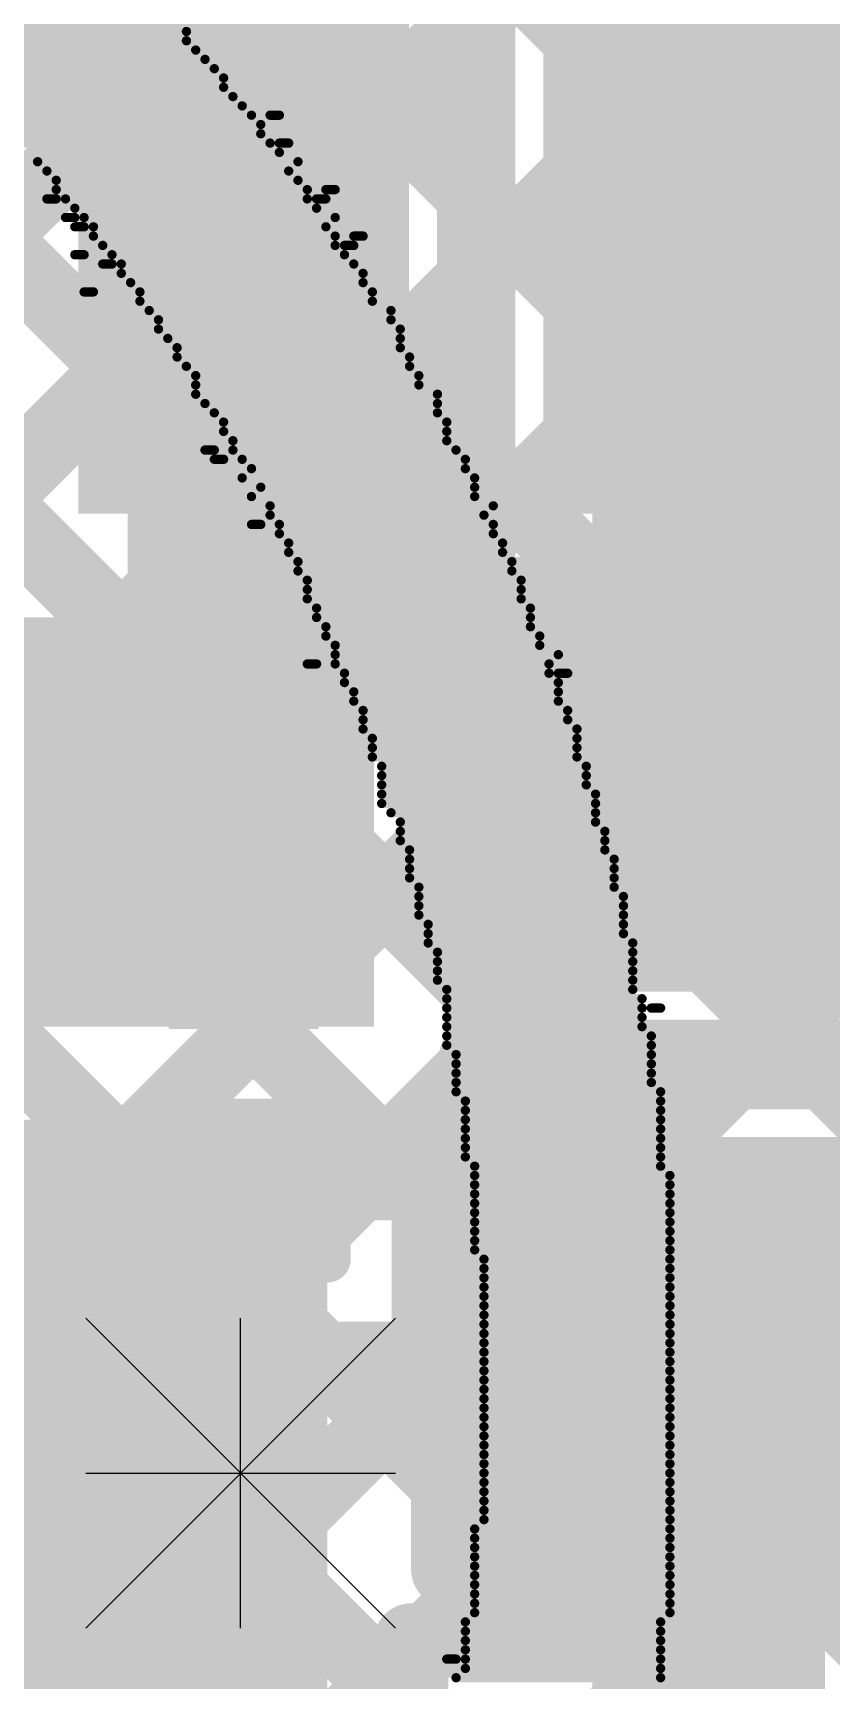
# Model space of a CAD drawing. Header units: millimetres. Extents: x 3.57 to 6.19, y 4.04 to 5.89.
# Drawn here: x 5.2513 to 5.3372, y 5.0068 to 5.1838 of the extents above; entities that cross this region are included whole.
import ezdxf

# ---------------------------------------------------------------- set-up
doc = ezdxf.new("R2010")
doc.units = ezdxf.units.MM
doc.header["$MEASUREMENT"] = 0
for name, color, linetype in [('BottomLayer', 5, 'Continuous'), ('BottomOverlay', 54, 'Continuous'), ('TopLayer', 1, 'Continuous'), ('TopOverlay', 2, 'Continuous'), ('TopPaste', 8, 'Continuous'), ('TopSolder', 216, 'Continuous')]:
    doc.layers.add(name, color=color, linetype=linetype)

# ---------------------------------------------------------------- blocks, each defined once
blk = doc.blocks.new('SOP_8_11')
at = {"layer": 'TopLayer'}
for points in [[(-0.13386, -0.03878), (-0.08268, -0.03878), (-0.13386, -0.01122), (-0.08268, -0.01122)], [(-0.13386, -0.08878), (-0.08268, -0.08878), (-0.13386, -0.06122), (-0.08268, -0.06122)]]:
    blk.add_solid(points, dxfattribs=at)
at = {"layer": 'TopPaste'}
for points in [[(-0.13386, -0.03878), (-0.08268, -0.03878), (-0.13386, -0.01122), (-0.08268, -0.01122)], [(-0.13386, -0.08878), (-0.08268, -0.08878), (-0.13386, -0.06122), (-0.08268, -0.06122)]]:
    blk.add_solid(points, dxfattribs=at)
at = {"layer": 'TopSolder'}
for points in [[(-0.13786, -0.04278), (-0.07868, -0.04278), (-0.13786, -0.00722), (-0.07868, -0.00722)], [(-0.13786, -0.09278), (-0.07868, -0.09278), (-0.13786, -0.05722), (-0.07868, -0.05722)]]:
    blk.add_solid(points, dxfattribs=at)
blk = doc.blocks.new('BLM18AG121SN1D_32')
at = {"layer": 'TopLayer'}
for points in [[(-0.01575, -0.01701), (0.01575, -0.01701), (-0.01575, 0.01701), (0.01575, 0.01701)], [(0.03937, -0.01701), (0.07087, -0.01701), (0.03937, 0.01701), (0.07087, 0.01701)]]:
    blk.add_solid(points, dxfattribs=at)
at = {"layer": 'TopOverlay', "const_width": 0.01}
for points in [[(-0.022, -0.023), (-0.022, 0.023)], [(0.077, 0.023), (-0.022, 0.023)], [(0.077, -0.023), (0.077, 0.023)], [(0.077, -0.023), (-0.022, -0.023)]]:
    blk.add_lwpolyline(points, dxfattribs=at)
at = {"layer": 'TopOverlay', "const_width": 0.005}
for points in [[(-0.0245, 0.023, 1), (-0.0195, 0.023, 1)], [(-0.0245, 0.023, 1), (-0.0195, 0.023, 1)], [(0.0745, 0.023, 1), (0.0795, 0.023, 1)], [(0.0745, 0.023, 1), (0.0795, 0.023, 1)], [(-0.0245, -0.023, 1), (-0.0195, -0.023, 1)], [(-0.0245, -0.023, 1), (-0.0195, -0.023, 1)], [(0.0745, -0.023, 1), (0.0795, -0.023, 1)], [(0.0745, -0.023, 1), (0.0795, -0.023, 1)]]:
    blk.add_lwpolyline(points, format="xyb", close=True, dxfattribs=at)
at = {"layer": 'TopPaste'}
for points in [[(-0.01575, -0.01701), (0.01575, -0.01701), (-0.01575, 0.01701), (0.01575, 0.01701)], [(0.03937, -0.01701), (0.07087, -0.01701), (0.03937, 0.01701), (0.07087, 0.01701)]]:
    blk.add_solid(points, dxfattribs=at)
at = {"layer": 'TopSolder'}
for points in [[(-0.01975, -0.02101), (0.01975, -0.02101), (-0.01975, 0.02101), (0.01975, 0.02101)], [(0.03537, -0.02101), (0.07487, -0.02101), (0.03537, 0.02101), (0.07487, 0.02101)]]:
    blk.add_solid(points, dxfattribs=at)
blk = doc.blocks.new('CAP_0201_56')
at = {"layer": 'TopLayer'}
for points in [[(-0.01772, -0.00591), (-0.00591, -0.00591), (-0.01772, 0.00591), (-0.00591, 0.00591)], [(0.00591, -0.00591), (0.01772, -0.00591), (0.00591, 0.00591), (0.01772, 0.00591)]]:
    blk.add_solid(points, dxfattribs=at)
at = {"layer": 'TopOverlay', "const_width": 0.005}
for points in [[(-0.021, -0.009), (-0.021, 0.009)], [(-0.008, 0.009), (-0.021, 0.009)], [(0.021, 0.009), (0.008, 0.009)], [(0.021, -0.009), (0.021, 0.009)], [(-0.008, -0.009), (-0.021, -0.009)], [(0.021, -0.009), (0.008, -0.009)]]:
    blk.add_lwpolyline(points, dxfattribs=at)
at = {"layer": 'TopOverlay', "const_width": 0.0025}
for points in [[(-0.02225, 0.009, 1), (-0.01975, 0.009, 1)], [(-0.02225, 0.009, 1), (-0.01975, 0.009, 1)], [(-0.00925, 0.009, 1), (-0.00675, 0.009, 1)], [(0.00675, 0.009, 1), (0.00925, 0.009, 1)], [(0.01975, 0.009, 1), (0.02225, 0.009, 1)], [(0.01975, 0.009, 1), (0.02225, 0.009, 1)], [(-0.02225, -0.009, 1), (-0.01975, -0.009, 1)], [(-0.02225, -0.009, 1), (-0.01975, -0.009, 1)], [(-0.00925, -0.009, 1), (-0.00675, -0.009, 1)], [(0.00675, -0.009, 1), (0.00925, -0.009, 1)], [(0.01975, -0.009, 1), (0.02225, -0.009, 1)], [(0.01975, -0.009, 1), (0.02225, -0.009, 1)]]:
    blk.add_lwpolyline(points, format="xyb", close=True, dxfattribs=at)
at = {"layer": 'TopPaste'}
for points in [[(-0.01772, -0.00591), (-0.00591, -0.00591), (-0.01772, 0.00591), (-0.00591, 0.00591)], [(0.00591, -0.00591), (0.01772, -0.00591), (0.00591, 0.00591), (0.01772, 0.00591)]]:
    blk.add_solid(points, dxfattribs=at)
at = {"layer": 'TopSolder'}
for points in [[(-0.01988, -0.00807), (-0.00374, -0.00807), (-0.01988, 0.00807), (-0.00374, 0.00807)], [(0.00374, -0.00807), (0.01988, -0.00807), (0.00374, 0.00807), (0.01988, 0.00807)]]:
    blk.add_solid(points, dxfattribs=at)

msp = doc.modelspace()

# ---------------------------------------------------------------- linework, layer by layer
at = {"layer": 'BottomLayer', "const_width": 0.008}
for points in [[(5.19428, 5.10943), (5.503, 5.41815)], [(5.1985, 5.08536), (5.503, 5.38986)], [(5.15429, 5.36746), (5.503, 5.01875)], [(5.1985, 5.05708), (5.503, 5.36158)], [(5.15429, 5.33918), (5.42648, 5.06698)], [(5.1985, 5.02879), (5.503, 5.33329)], [(5.15429, 5.31089), (5.40341, 5.06177)], [(5.1985, 5.00051), (5.503, 5.30501)], [(5.15429, 5.28261), (5.3942, 5.0427)], [(5.1985, 4.97223), (5.503, 5.27673)], [(5.15429, 5.25432), (5.503, 4.90561)], [(5.1985, 4.94394), (5.503, 5.24844)], [(5.15429, 5.22604), (5.503, 4.87733)], [(5.20154, 4.9187), (5.503, 5.22016)], [(5.15429, 5.19776), (5.48254, 4.8695)], [(5.24475, 4.93362), (5.503, 5.19187)], [(5.15429, 5.16947), (5.45426, 4.8695)], [(5.19848, 5.097), (5.42598, 4.8695)], [(5.1985, 5.06869), (5.39769, 4.8695)]]:
    msp.add_lwpolyline(points, dxfattribs=at)
at = {"layer": 'BottomOverlay', "const_width": 0.001}
for points in [[(5.23883, 5.184), (5.26783, 5.184)], [(5.23983, 5.183), (5.26783, 5.183)], [(5.24083, 5.182), (5.26883, 5.182)], [(5.24083, 5.181), (5.26983, 5.181)], [(5.24283, 5.18), (5.27083, 5.18)], [(5.24383, 5.179), (5.27183, 5.179)], [(5.24483, 5.178), (5.27183, 5.178)], [(5.24583, 5.177), (5.27283, 5.177)], [(5.24683, 5.176), (5.27383, 5.176)], [(5.24783, 5.175), (5.27483, 5.175)], [(5.27683, 5.175), (5.27783, 5.175)], [(5.24883, 5.174), (5.27583, 5.174)], [(5.24883, 5.173), (5.27583, 5.173)], [(5.24983, 5.172), (5.27683, 5.172)], [(5.25083, 5.171), (5.27783, 5.171)], [(5.27783, 5.172), (5.27883, 5.172)], [(5.25183, 5.17), (5.27983, 5.17)], [(5.25283, 5.169), (5.27883, 5.169)], [(5.25383, 5.168), (5.27983, 5.168)], [(5.25283, 5.166), (5.25383, 5.166)], [(5.25383, 5.167), (5.28083, 5.167)], [(5.25483, 5.166), (5.28083, 5.166)], [(5.28183, 5.166), (5.28283, 5.166)], [(5.28283, 5.167), (5.28383, 5.167)], [(5.25483, 5.164), (5.25583, 5.164)], [(5.25583, 5.165), (5.28183, 5.165)], [(5.25683, 5.164), (5.28383, 5.164)], [(5.25583, 5.163), (5.25683, 5.163)], [(5.25783, 5.163), (5.28283, 5.163)], [(5.25783, 5.162), (5.28383, 5.162)], [(5.28583, 5.162), (5.28683, 5.162)], [(5.25883, 5.161), (5.28383, 5.161)], [(5.28483, 5.161), (5.28583, 5.161)], [(5.25583, 5.16), (5.25683, 5.16)], [(5.25883, 5.159), (5.25983, 5.159)], [(5.25983, 5.16), (5.28483, 5.16)], [(5.26083, 5.159), (5.28583, 5.159)], [(5.26083, 5.158), (5.28683, 5.158)], [(5.26183, 5.157), (5.28683, 5.157)], [(5.25683, 5.156), (5.25783, 5.156)], [(5.26283, 5.156), (5.28783, 5.156)], [(5.26283, 5.155), (5.28783, 5.155)], [(5.26383, 5.154), (5.28983, 5.154)], [(5.26483, 5.153), (5.28983, 5.153)], [(5.26483, 5.152), (5.29083, 5.152)], [(5.26583, 5.151), (5.29083, 5.151)], [(5.26683, 5.15), (5.29083, 5.15)], [(5.26683, 5.149), (5.29183, 5.149)], [(5.26783, 5.148), (5.29183, 5.148)], [(5.26883, 5.147), (5.29283, 5.147)], [(5.26883, 5.146), (5.29283, 5.146)], [(5.26883, 5.145), (5.29483, 5.145)], [(5.26983, 5.144), (5.29483, 5.144)], [(5.27083, 5.143), (5.29483, 5.143)], [(5.27183, 5.142), (5.29583, 5.142)], [(5.27183, 5.141), (5.29583, 5.141)], [(5.26983, 5.139), (5.27083, 5.139)], [(5.27283, 5.14), (5.29583, 5.14)], [(5.27283, 5.139), (5.29683, 5.139)], [(5.27083, 5.138), (5.27183, 5.138)], [(5.27383, 5.138), (5.29783, 5.138)], [(5.27483, 5.137), (5.29783, 5.137)], [(5.27383, 5.136), (5.29883, 5.136)], [(5.27483, 5.134), (5.29883, 5.134)], [(5.27583, 5.135), (5.29883, 5.135)], [(5.27683, 5.133), (5.30083, 5.133)], [(5.27683, 5.132), (5.29983, 5.132)], [(5.27483, 5.131), (5.27583, 5.131)], [(5.27783, 5.131), (5.30083, 5.131)], [(5.27783, 5.13), (5.30083, 5.13)], [(5.27883, 5.129), (5.30183, 5.129)], [(5.27883, 5.128), (5.30183, 5.128)], [(5.27983, 5.127), (5.30283, 5.127)], [(5.27983, 5.126), (5.30283, 5.126)], [(5.28083, 5.125), (5.30383, 5.125)], [(5.28083, 5.124), (5.30383, 5.124)], [(5.28083, 5.123), (5.30383, 5.123)], [(5.28183, 5.122), (5.30483, 5.122)], [(5.28183, 5.121), (5.30483, 5.121)], [(5.28283, 5.12), (5.30483, 5.12)], [(5.28283, 5.119), (5.30583, 5.119)], [(5.28383, 5.118), (5.30583, 5.118)], [(5.28083, 5.116), (5.28183, 5.116)], [(5.28383, 5.117), (5.30783, 5.117)], [(5.28383, 5.116), (5.30683, 5.116)], [(5.28483, 5.115), (5.30683, 5.115)], [(5.28483, 5.114), (5.30783, 5.114)], [(5.30783, 5.115), (5.30883, 5.115)], [(5.28583, 5.113), (5.30783, 5.113)], [(5.28583, 5.112), (5.30783, 5.112)], [(5.28683, 5.111), (5.30883, 5.111)], [(5.28683, 5.11), (5.30883, 5.11)], [(5.28683, 5.109), (5.30983, 5.109)], [(5.28783, 5.108), (5.30983, 5.108)], [(5.28783, 5.107), (5.30983, 5.107)], [(5.28783, 5.106), (5.30983, 5.106)], [(5.28883, 5.105), (5.31083, 5.105)], [(5.28883, 5.104), (5.31083, 5.104)], [(5.28883, 5.103), (5.31083, 5.103)], [(5.28883, 5.102), (5.31183, 5.102)], [(5.28883, 5.101), (5.31183, 5.101)], [(5.28983, 5.1), (5.31183, 5.1)], [(5.29083, 5.099), (5.31183, 5.099)], [(5.29083, 5.098), (5.31283, 5.098)], [(5.29083, 5.097), (5.31283, 5.097)], [(5.29183, 5.096), (5.31283, 5.096)], [(5.29183, 5.095), (5.31383, 5.095)], [(5.29183, 5.094), (5.31383, 5.094)], [(5.29183, 5.093), (5.31383, 5.093)], [(5.29283, 5.092), (5.31383, 5.092)], [(5.29283, 5.091), (5.31483, 5.091)], [(5.29283, 5.09), (5.31483, 5.09)], [(5.29283, 5.089), (5.31483, 5.089)], [(5.29383, 5.088), (5.31483, 5.088)], [(5.29383, 5.087), (5.31483, 5.087)], [(5.29383, 5.086), (5.31583, 5.086)], [(5.29483, 5.085), (5.31583, 5.085)], [(5.29483, 5.084), (5.31583, 5.084)], [(5.29483, 5.083), (5.31583, 5.083)], [(5.29483, 5.082), (5.31583, 5.082)], [(5.29583, 5.081), (5.31583, 5.081)], [(5.29583, 5.08), (5.31683, 5.08)], [(5.29583, 5.079), (5.31683, 5.079)], [(5.31783, 5.079), (5.31883, 5.079)], [(5.29583, 5.078), (5.31683, 5.078)], [(5.29583, 5.077), (5.31683, 5.077)], [(5.29583, 5.076), (5.31783, 5.076)], [(5.29583, 5.075), (5.31783, 5.075)], [(5.29683, 5.074), (5.31783, 5.074)], [(5.29683, 5.073), (5.31783, 5.073)], [(5.29683, 5.072), (5.31783, 5.072)], [(5.29683, 5.071), (5.31783, 5.071)], [(5.29683, 5.07), (5.31883, 5.07)], [(5.29783, 5.069), (5.31883, 5.069)], [(5.29783, 5.068), (5.31883, 5.068)], [(5.29783, 5.067), (5.31883, 5.067)], [(5.29783, 5.066), (5.31883, 5.066)], [(5.29783, 5.065), (5.31883, 5.065)], [(5.29783, 5.064), (5.31883, 5.064)], [(5.29783, 5.063), (5.31883, 5.063)], [(5.29883, 5.062), (5.31883, 5.062)], [(5.29883, 5.061), (5.31983, 5.061)], [(5.29883, 5.06), (5.31983, 5.06)], [(5.29883, 5.059), (5.31983, 5.059)], [(5.29883, 5.058), (5.31983, 5.058)], [(5.29883, 5.057), (5.31983, 5.057)], [(5.29883, 5.056), (5.31983, 5.056)], [(5.29883, 5.055), (5.31983, 5.055)], [(5.29883, 5.054), (5.31983, 5.054)], [(5.29883, 5.053), (5.31983, 5.053)], [(5.29983, 5.052), (5.31983, 5.052)], [(5.29983, 5.051), (5.31983, 5.051)], [(5.29983, 5.05), (5.31983, 5.05)], [(5.29983, 5.049), (5.31983, 5.049)], [(5.29983, 5.048), (5.31983, 5.048)], [(5.29983, 5.047), (5.31983, 5.047)], [(5.29983, 5.046), (5.31983, 5.046)], [(5.29983, 5.045), (5.31983, 5.045)], [(5.29983, 5.044), (5.31983, 5.044)], [(5.05383, 5.042), (5.25083, 5.042)], [(5.29983, 5.043), (5.31983, 5.043)], [(5.29983, 5.042), (5.31983, 5.042)], [(5.29983, 5.041), (5.31983, 5.041)], [(5.29983, 5.04), (5.31983, 5.04)], [(5.29983, 5.039), (5.31983, 5.039)], [(5.29983, 5.038), (5.31983, 5.038)], [(5.29983, 5.037), (5.31983, 5.037)], [(5.29983, 5.036), (5.31983, 5.036)], [(5.29983, 5.035), (5.31983, 5.035)], [(5.29983, 5.034), (5.31983, 5.034)], [(5.29983, 5.033), (5.31983, 5.033)], [(5.29983, 5.032), (5.31983, 5.032)], [(5.29983, 5.031), (5.31983, 5.031)], [(5.29983, 5.03), (5.31983, 5.03)], [(5.29983, 5.029), (5.31983, 5.029)], [(5.29983, 5.028), (5.31983, 5.028)], [(5.29983, 5.027), (5.31983, 5.027)], [(5.29983, 5.026), (5.31983, 5.026)], [(5.29983, 5.025), (5.31983, 5.025)], [(5.29983, 5.024), (5.31983, 5.024)], [(5.29883, 5.023), (5.31983, 5.023)], [(5.29883, 5.022), (5.31983, 5.022)], [(5.29883, 5.021), (5.31983, 5.021)], [(5.29883, 5.02), (5.31983, 5.02)], [(5.29883, 5.019), (5.31983, 5.019)], [(5.29883, 5.018), (5.31983, 5.018)], [(5.29883, 5.017), (5.31983, 5.017)], [(5.29883, 5.016), (5.31983, 5.016)], [(5.29883, 5.015), (5.31983, 5.015)], [(5.29883, 5.014), (5.31983, 5.014)], [(5.29783, 5.013), (5.31883, 5.013)], [(5.29783, 5.012), (5.31883, 5.012)], [(5.29783, 5.011), (5.31883, 5.011)], [(5.29783, 5.01), (5.31883, 5.01)], [(5.29583, 5.009), (5.29683, 5.009)], [(5.29783, 5.009), (5.31883, 5.009)], [(5.29783, 5.008), (5.31883, 5.008)], [(5.29683, 5.007), (5.31883, 5.007)]]:
    msp.add_lwpolyline(points, dxfattribs=at)
at = {"layer": 'BottomOverlay', "const_width": 0.0005}
for points in [[(5.26758, 5.184, 1), (5.26808, 5.184, 1)], [(5.26758, 5.183, 1), (5.26808, 5.183, 1)], [(5.26858, 5.182, 1), (5.26908, 5.182, 1)], [(5.26958, 5.181, 1), (5.27008, 5.181, 1)], [(5.27058, 5.18, 1), (5.27108, 5.18, 1)], [(5.27158, 5.179, 1), (5.27208, 5.179, 1)], [(5.27158, 5.178, 1), (5.27208, 5.178, 1)], [(5.27258, 5.177, 1), (5.27308, 5.177, 1)], [(5.27358, 5.176, 1), (5.27408, 5.176, 1)], [(5.27458, 5.175, 1), (5.27508, 5.175, 1)], [(5.27658, 5.175, 1), (5.27708, 5.175, 1)], [(5.27758, 5.175, 1), (5.27808, 5.175, 1)], [(5.27558, 5.174, 1), (5.27608, 5.174, 1)], [(5.27558, 5.173, 1), (5.27608, 5.173, 1)], [(5.27658, 5.172, 1), (5.27708, 5.172, 1)], [(5.27758, 5.172, 1), (5.27808, 5.172, 1)], [(5.27758, 5.171, 1), (5.27808, 5.171, 1)], [(5.27858, 5.172, 1), (5.27908, 5.172, 1)], [(5.25158, 5.17, 1), (5.25208, 5.17, 1)], [(5.25258, 5.169, 1), (5.25308, 5.169, 1)], [(5.27858, 5.169, 1), (5.27908, 5.169, 1)], [(5.27958, 5.17, 1), (5.28008, 5.17, 1)], [(5.25358, 5.168, 1), (5.25408, 5.168, 1)], [(5.27958, 5.168, 1), (5.28008, 5.168, 1)], [(5.25258, 5.166, 1), (5.25308, 5.166, 1)], [(5.25358, 5.167, 1), (5.25408, 5.167, 1)], [(5.25358, 5.166, 1), (5.25408, 5.166, 1)], [(5.25458, 5.166, 1), (5.25508, 5.166, 1)], [(5.28058, 5.167, 1), (5.28108, 5.167, 1)], [(5.28058, 5.166, 1), (5.28108, 5.166, 1)], [(5.28158, 5.166, 1), (5.28208, 5.166, 1)], [(5.28258, 5.167, 1), (5.28308, 5.167, 1)], [(5.28258, 5.166, 1), (5.28308, 5.166, 1)], [(5.28358, 5.167, 1), (5.28408, 5.167, 1)], [(5.25458, 5.164, 1), (5.25508, 5.164, 1)], [(5.25558, 5.165, 1), (5.25608, 5.165, 1)], [(5.25558, 5.164, 1), (5.25608, 5.164, 1)], [(5.25658, 5.164, 1), (5.25708, 5.164, 1)], [(5.28158, 5.165, 1), (5.28208, 5.165, 1)], [(5.28358, 5.164, 1), (5.28408, 5.164, 1)], [(5.25558, 5.163, 1), (5.25608, 5.163, 1)], [(5.25658, 5.163, 1), (5.25708, 5.163, 1)], [(5.25758, 5.163, 1), (5.25808, 5.163, 1)], [(5.25758, 5.162, 1), (5.25808, 5.162, 1)], [(5.28258, 5.163, 1), (5.28308, 5.163, 1)], [(5.28358, 5.162, 1), (5.28408, 5.162, 1)], [(5.28558, 5.162, 1), (5.28608, 5.162, 1)], [(5.28658, 5.162, 1), (5.28708, 5.162, 1)], [(5.25858, 5.161, 1), (5.25908, 5.161, 1)], [(5.28358, 5.161, 1), (5.28408, 5.161, 1)], [(5.28458, 5.161, 1), (5.28508, 5.161, 1)], [(5.28558, 5.161, 1), (5.28608, 5.161, 1)], [(5.25558, 5.16, 1), (5.25608, 5.16, 1)], [(5.25658, 5.16, 1), (5.25708, 5.16, 1)], [(5.25858, 5.159, 1), (5.25908, 5.159, 1)], [(5.25958, 5.16, 1), (5.26008, 5.16, 1)], [(5.25958, 5.159, 1), (5.26008, 5.159, 1)], [(5.26058, 5.159, 1), (5.26108, 5.159, 1)], [(5.28458, 5.16, 1), (5.28508, 5.16, 1)], [(5.28558, 5.159, 1), (5.28608, 5.159, 1)], [(5.26058, 5.158, 1), (5.26108, 5.158, 1)], [(5.26158, 5.157, 1), (5.26208, 5.157, 1)], [(5.28658, 5.158, 1), (5.28708, 5.158, 1)], [(5.28658, 5.157, 1), (5.28708, 5.157, 1)], [(5.25658, 5.156, 1), (5.25708, 5.156, 1)], [(5.25758, 5.156, 1), (5.25808, 5.156, 1)], [(5.26258, 5.156, 1), (5.26308, 5.156, 1)], [(5.26258, 5.155, 1), (5.26308, 5.155, 1)], [(5.28758, 5.156, 1), (5.28808, 5.156, 1)], [(5.28758, 5.155, 1), (5.28808, 5.155, 1)], [(5.26358, 5.154, 1), (5.26408, 5.154, 1)], [(5.26458, 5.153, 1), (5.26508, 5.153, 1)], [(5.28958, 5.154, 1), (5.29008, 5.154, 1)], [(5.28958, 5.153, 1), (5.29008, 5.153, 1)], [(5.26458, 5.152, 1), (5.26508, 5.152, 1)], [(5.29058, 5.152, 1), (5.29108, 5.152, 1)], [(5.26558, 5.151, 1), (5.26608, 5.151, 1)], [(5.26658, 5.15, 1), (5.26708, 5.15, 1)], [(5.29058, 5.151, 1), (5.29108, 5.151, 1)], [(5.29058, 5.15, 1), (5.29108, 5.15, 1)], [(5.26658, 5.149, 1), (5.26708, 5.149, 1)], [(5.26758, 5.148, 1), (5.26808, 5.148, 1)], [(5.29158, 5.149, 1), (5.29208, 5.149, 1)], [(5.29158, 5.148, 1), (5.29208, 5.148, 1)], [(5.26858, 5.147, 1), (5.26908, 5.147, 1)], [(5.26858, 5.146, 1), (5.26908, 5.146, 1)], [(5.29258, 5.147, 1), (5.29308, 5.147, 1)], [(5.29258, 5.146, 1), (5.29308, 5.146, 1)], [(5.26858, 5.145, 1), (5.26908, 5.145, 1)], [(5.29458, 5.145, 1), (5.29508, 5.145, 1)], [(5.26958, 5.144, 1), (5.27008, 5.144, 1)], [(5.27058, 5.143, 1), (5.27108, 5.143, 1)], [(5.29458, 5.144, 1), (5.29508, 5.144, 1)], [(5.29458, 5.143, 1), (5.29508, 5.143, 1)], [(5.27158, 5.142, 1), (5.27208, 5.142, 1)], [(5.27158, 5.141, 1), (5.27208, 5.141, 1)], [(5.29558, 5.142, 1), (5.29608, 5.142, 1)], [(5.29558, 5.141, 1), (5.29608, 5.141, 1)], [(5.26958, 5.139, 1), (5.27008, 5.139, 1)], [(5.27058, 5.139, 1), (5.27108, 5.139, 1)], [(5.27258, 5.14, 1), (5.27308, 5.14, 1)], [(5.27258, 5.139, 1), (5.27308, 5.139, 1)], [(5.29558, 5.14, 1), (5.29608, 5.14, 1)], [(5.29658, 5.139, 1), (5.29708, 5.139, 1)], [(5.27058, 5.138, 1), (5.27108, 5.138, 1)], [(5.27158, 5.138, 1), (5.27208, 5.138, 1)], [(5.27358, 5.138, 1), (5.27408, 5.138, 1)], [(5.27458, 5.137, 1), (5.27508, 5.137, 1)], [(5.29758, 5.138, 1), (5.29808, 5.138, 1)], [(5.29758, 5.137, 1), (5.29808, 5.137, 1)], [(5.27358, 5.136, 1), (5.27408, 5.136, 1)], [(5.29858, 5.136, 1), (5.29908, 5.136, 1)], [(5.27458, 5.134, 1), (5.27508, 5.134, 1)], [(5.27558, 5.135, 1), (5.27608, 5.135, 1)], [(5.29858, 5.135, 1), (5.29908, 5.135, 1)], [(5.29858, 5.134, 1), (5.29908, 5.134, 1)], [(5.27658, 5.133, 1), (5.27708, 5.133, 1)], [(5.27658, 5.132, 1), (5.27708, 5.132, 1)], [(5.29958, 5.132, 1), (5.30008, 5.132, 1)], [(5.30058, 5.133, 1), (5.30108, 5.133, 1)], [(5.27458, 5.131, 1), (5.27508, 5.131, 1)], [(5.27558, 5.131, 1), (5.27608, 5.131, 1)], [(5.27758, 5.131, 1), (5.27808, 5.131, 1)], [(5.27758, 5.13, 1), (5.27808, 5.13, 1)], [(5.30058, 5.131, 1), (5.30108, 5.131, 1)], [(5.30058, 5.13, 1), (5.30108, 5.13, 1)], [(5.27858, 5.129, 1), (5.27908, 5.129, 1)], [(5.30158, 5.129, 1), (5.30208, 5.129, 1)], [(5.27858, 5.128, 1), (5.27908, 5.128, 1)], [(5.27958, 5.127, 1), (5.28008, 5.127, 1)], [(5.30158, 5.128, 1), (5.30208, 5.128, 1)], [(5.30258, 5.127, 1), (5.30308, 5.127, 1)], [(5.27958, 5.126, 1), (5.28008, 5.126, 1)], [(5.28058, 5.125, 1), (5.28108, 5.125, 1)], [(5.30258, 5.126, 1), (5.30308, 5.126, 1)], [(5.30358, 5.125, 1), (5.30408, 5.125, 1)], [(5.28058, 5.124, 1), (5.28108, 5.124, 1)], [(5.28058, 5.123, 1), (5.28108, 5.123, 1)], [(5.30358, 5.124, 1), (5.30408, 5.124, 1)], [(5.30358, 5.123, 1), (5.30408, 5.123, 1)], [(5.28158, 5.122, 1), (5.28208, 5.122, 1)], [(5.30458, 5.122, 1), (5.30508, 5.122, 1)], [(5.28158, 5.121, 1), (5.28208, 5.121, 1)], [(5.28258, 5.12, 1), (5.28308, 5.12, 1)], [(5.30458, 5.121, 1), (5.30508, 5.121, 1)], [(5.30458, 5.12, 1), (5.30508, 5.12, 1)], [(5.28258, 5.119, 1), (5.28308, 5.119, 1)], [(5.28358, 5.118, 1), (5.28408, 5.118, 1)], [(5.30558, 5.119, 1), (5.30608, 5.119, 1)], [(5.30558, 5.118, 1), (5.30608, 5.118, 1)], [(5.28058, 5.116, 1), (5.28108, 5.116, 1)], [(5.28158, 5.116, 1), (5.28208, 5.116, 1)], [(5.28358, 5.117, 1), (5.28408, 5.117, 1)], [(5.28358, 5.116, 1), (5.28408, 5.116, 1)], [(5.30658, 5.116, 1), (5.30708, 5.116, 1)], [(5.30758, 5.117, 1), (5.30808, 5.117, 1)], [(5.28458, 5.115, 1), (5.28508, 5.115, 1)], [(5.28458, 5.114, 1), (5.28508, 5.114, 1)], [(5.30658, 5.115, 1), (5.30708, 5.115, 1)], [(5.30758, 5.115, 1), (5.30808, 5.115, 1)], [(5.30758, 5.114, 1), (5.30808, 5.114, 1)], [(5.30858, 5.115, 1), (5.30908, 5.115, 1)], [(5.28558, 5.113, 1), (5.28608, 5.113, 1)], [(5.30758, 5.113, 1), (5.30808, 5.113, 1)], [(5.28558, 5.112, 1), (5.28608, 5.112, 1)], [(5.28658, 5.111, 1), (5.28708, 5.111, 1)], [(5.30758, 5.112, 1), (5.30808, 5.112, 1)], [(5.30858, 5.111, 1), (5.30908, 5.111, 1)], [(5.28658, 5.11, 1), (5.28708, 5.11, 1)], [(5.28658, 5.109, 1), (5.28708, 5.109, 1)], [(5.30858, 5.11, 1), (5.30908, 5.11, 1)], [(5.30958, 5.109, 1), (5.31008, 5.109, 1)], [(5.28758, 5.108, 1), (5.28808, 5.108, 1)], [(5.28758, 5.107, 1), (5.28808, 5.107, 1)], [(5.30958, 5.108, 1), (5.31008, 5.108, 1)], [(5.30958, 5.107, 1), (5.31008, 5.107, 1)], [(5.28758, 5.106, 1), (5.28808, 5.106, 1)], [(5.30958, 5.106, 1), (5.31008, 5.106, 1)], [(5.28858, 5.105, 1), (5.28908, 5.105, 1)], [(5.28858, 5.104, 1), (5.28908, 5.104, 1)], [(5.31058, 5.105, 1), (5.31108, 5.105, 1)], [(5.31058, 5.104, 1), (5.31108, 5.104, 1)], [(5.28858, 5.103, 1), (5.28908, 5.103, 1)], [(5.28858, 5.102, 1), (5.28908, 5.102, 1)], [(5.31058, 5.103, 1), (5.31108, 5.103, 1)], [(5.31158, 5.102, 1), (5.31208, 5.102, 1)], [(5.28858, 5.101, 1), (5.28908, 5.101, 1)], [(5.28958, 5.1, 1), (5.29008, 5.1, 1)], [(5.31158, 5.101, 1), (5.31208, 5.101, 1)], [(5.31158, 5.1, 1), (5.31208, 5.1, 1)], [(5.29058, 5.099, 1), (5.29108, 5.099, 1)], [(5.31158, 5.099, 1), (5.31208, 5.099, 1)], [(5.29058, 5.098, 1), (5.29108, 5.098, 1)], [(5.29058, 5.097, 1), (5.29108, 5.097, 1)], [(5.31258, 5.098, 1), (5.31308, 5.098, 1)], [(5.31258, 5.097, 1), (5.31308, 5.097, 1)], [(5.29158, 5.096, 1), (5.29208, 5.096, 1)], [(5.29158, 5.095, 1), (5.29208, 5.095, 1)], [(5.31258, 5.096, 1), (5.31308, 5.096, 1)], [(5.31358, 5.095, 1), (5.31408, 5.095, 1)], [(5.29158, 5.094, 1), (5.29208, 5.094, 1)], [(5.29158, 5.093, 1), (5.29208, 5.093, 1)], [(5.31358, 5.094, 1), (5.31408, 5.094, 1)], [(5.31358, 5.093, 1), (5.31408, 5.093, 1)], [(5.29258, 5.092, 1), (5.29308, 5.092, 1)], [(5.29258, 5.091, 1), (5.29308, 5.091, 1)], [(5.31358, 5.092, 1), (5.31408, 5.092, 1)], [(5.31458, 5.091, 1), (5.31508, 5.091, 1)], [(5.29258, 5.09, 1), (5.29308, 5.09, 1)], [(5.31458, 5.09, 1), (5.31508, 5.09, 1)], [(5.29258, 5.089, 1), (5.29308, 5.089, 1)], [(5.29358, 5.088, 1), (5.29408, 5.088, 1)], [(5.31458, 5.089, 1), (5.31508, 5.089, 1)], [(5.31458, 5.088, 1), (5.31508, 5.088, 1)], [(5.29358, 5.087, 1), (5.29408, 5.087, 1)], [(5.29358, 5.086, 1), (5.29408, 5.086, 1)], [(5.31458, 5.087, 1), (5.31508, 5.087, 1)], [(5.31558, 5.086, 1), (5.31608, 5.086, 1)], [(5.29458, 5.085, 1), (5.29508, 5.085, 1)], [(5.29458, 5.084, 1), (5.29508, 5.084, 1)], [(5.31558, 5.085, 1), (5.31608, 5.085, 1)], [(5.31558, 5.084, 1), (5.31608, 5.084, 1)], [(5.29458, 5.083, 1), (5.29508, 5.083, 1)], [(5.31558, 5.083, 1), (5.31608, 5.083, 1)], [(5.29458, 5.082, 1), (5.29508, 5.082, 1)], [(5.29558, 5.081, 1), (5.29608, 5.081, 1)], [(5.31558, 5.082, 1), (5.31608, 5.082, 1)], [(5.31558, 5.081, 1), (5.31608, 5.081, 1)], [(5.29558, 5.08, 1), (5.29608, 5.08, 1)], [(5.29558, 5.079, 1), (5.29608, 5.079, 1)], [(5.31658, 5.08, 1), (5.31708, 5.08, 1)], [(5.31658, 5.079, 1), (5.31708, 5.079, 1)], [(5.31758, 5.079, 1), (5.31808, 5.079, 1)], [(5.31858, 5.079, 1), (5.31908, 5.079, 1)], [(5.29558, 5.078, 1), (5.29608, 5.078, 1)], [(5.29558, 5.077, 1), (5.29608, 5.077, 1)], [(5.31658, 5.078, 1), (5.31708, 5.078, 1)], [(5.31658, 5.077, 1), (5.31708, 5.077, 1)], [(5.29558, 5.076, 1), (5.29608, 5.076, 1)], [(5.31758, 5.076, 1), (5.31808, 5.076, 1)], [(5.29558, 5.075, 1), (5.29608, 5.075, 1)], [(5.29658, 5.074, 1), (5.29708, 5.074, 1)], [(5.31758, 5.075, 1), (5.31808, 5.075, 1)], [(5.31758, 5.074, 1), (5.31808, 5.074, 1)], [(5.29658, 5.073, 1), (5.29708, 5.073, 1)], [(5.29658, 5.072, 1), (5.29708, 5.072, 1)], [(5.31758, 5.073, 1), (5.31808, 5.073, 1)], [(5.31758, 5.072, 1), (5.31808, 5.072, 1)], [(5.29658, 5.071, 1), (5.29708, 5.071, 1)], [(5.29658, 5.07, 1), (5.29708, 5.07, 1)], [(5.31758, 5.071, 1), (5.31808, 5.071, 1)], [(5.31858, 5.07, 1), (5.31908, 5.07, 1)], [(5.29758, 5.069, 1), (5.29808, 5.069, 1)], [(5.29758, 5.068, 1), (5.29808, 5.068, 1)], [(5.31858, 5.069, 1), (5.31908, 5.069, 1)], [(5.31858, 5.068, 1), (5.31908, 5.068, 1)], [(5.29758, 5.067, 1), (5.29808, 5.067, 1)], [(5.31858, 5.067, 1), (5.31908, 5.067, 1)], [(5.29758, 5.066, 1), (5.29808, 5.066, 1)], [(5.29758, 5.065, 1), (5.29808, 5.065, 1)], [(5.31858, 5.066, 1), (5.31908, 5.066, 1)], [(5.31858, 5.065, 1), (5.31908, 5.065, 1)], [(5.29758, 5.064, 1), (5.29808, 5.064, 1)], [(5.29758, 5.063, 1), (5.29808, 5.063, 1)], [(5.31858, 5.064, 1), (5.31908, 5.064, 1)], [(5.31858, 5.063, 1), (5.31908, 5.063, 1)], [(5.29858, 5.062, 1), (5.29908, 5.062, 1)], [(5.29858, 5.061, 1), (5.29908, 5.061, 1)], [(5.31858, 5.062, 1), (5.31908, 5.062, 1)], [(5.31958, 5.061, 1), (5.32008, 5.061, 1)], [(5.29858, 5.06, 1), (5.29908, 5.06, 1)], [(5.31958, 5.06, 1), (5.32008, 5.06, 1)], [(5.29858, 5.059, 1), (5.29908, 5.059, 1)], [(5.29858, 5.058, 1), (5.29908, 5.058, 1)], [(5.31958, 5.059, 1), (5.32008, 5.059, 1)], [(5.31958, 5.058, 1), (5.32008, 5.058, 1)], [(5.29858, 5.057, 1), (5.29908, 5.057, 1)], [(5.29858, 5.056, 1), (5.29908, 5.056, 1)], [(5.31958, 5.057, 1), (5.32008, 5.057, 1)], [(5.31958, 5.056, 1), (5.32008, 5.056, 1)], [(5.29858, 5.055, 1), (5.29908, 5.055, 1)], [(5.29858, 5.054, 1), (5.29908, 5.054, 1)], [(5.31958, 5.055, 1), (5.32008, 5.055, 1)], [(5.31958, 5.054, 1), (5.32008, 5.054, 1)], [(5.29858, 5.053, 1), (5.29908, 5.053, 1)], [(5.29958, 5.052, 1), (5.30008, 5.052, 1)], [(5.31958, 5.053, 1), (5.32008, 5.053, 1)], [(5.31958, 5.052, 1), (5.32008, 5.052, 1)], [(5.29958, 5.051, 1), (5.30008, 5.051, 1)], [(5.31958, 5.051, 1), (5.32008, 5.051, 1)], [(5.29958, 5.05, 1), (5.30008, 5.05, 1)], [(5.29958, 5.049, 1), (5.30008, 5.049, 1)], [(5.31958, 5.05, 1), (5.32008, 5.05, 1)], [(5.31958, 5.049, 1), (5.32008, 5.049, 1)], [(5.29958, 5.048, 1), (5.30008, 5.048, 1)], [(5.29958, 5.047, 1), (5.30008, 5.047, 1)], [(5.31958, 5.048, 1), (5.32008, 5.048, 1)], [(5.31958, 5.047, 1), (5.32008, 5.047, 1)], [(5.29958, 5.046, 1), (5.30008, 5.046, 1)], [(5.29958, 5.045, 1), (5.30008, 5.045, 1)], [(5.31958, 5.046, 1), (5.32008, 5.046, 1)], [(5.31958, 5.045, 1), (5.32008, 5.045, 1)], [(5.29958, 5.044, 1), (5.30008, 5.044, 1)], [(5.31958, 5.044, 1), (5.32008, 5.044, 1)], [(5.29958, 5.043, 1), (5.30008, 5.043, 1)], [(5.29958, 5.042, 1), (5.30008, 5.042, 1)], [(5.31958, 5.043, 1), (5.32008, 5.043, 1)], [(5.31958, 5.042, 1), (5.32008, 5.042, 1)], [(5.29958, 5.041, 1), (5.30008, 5.041, 1)], [(5.29958, 5.04, 1), (5.30008, 5.04, 1)], [(5.31958, 5.041, 1), (5.32008, 5.041, 1)], [(5.31958, 5.04, 1), (5.32008, 5.04, 1)], [(5.29958, 5.039, 1), (5.30008, 5.039, 1)], [(5.29958, 5.038, 1), (5.30008, 5.038, 1)], [(5.31958, 5.039, 1), (5.32008, 5.039, 1)], [(5.31958, 5.038, 1), (5.32008, 5.038, 1)], [(5.29958, 5.037, 1), (5.30008, 5.037, 1)], [(5.31958, 5.037, 1), (5.32008, 5.037, 1)], [(5.29958, 5.036, 1), (5.30008, 5.036, 1)], [(5.29958, 5.035, 1), (5.30008, 5.035, 1)], [(5.31958, 5.036, 1), (5.32008, 5.036, 1)], [(5.31958, 5.035, 1), (5.32008, 5.035, 1)], [(5.29958, 5.034, 1), (5.30008, 5.034, 1)], [(5.29958, 5.033, 1), (5.30008, 5.033, 1)], [(5.31958, 5.034, 1), (5.32008, 5.034, 1)], [(5.31958, 5.033, 1), (5.32008, 5.033, 1)], [(5.29958, 5.032, 1), (5.30008, 5.032, 1)], [(5.29958, 5.031, 1), (5.30008, 5.031, 1)], [(5.31958, 5.032, 1), (5.32008, 5.032, 1)], [(5.31958, 5.031, 1), (5.32008, 5.031, 1)], [(5.29958, 5.03, 1), (5.30008, 5.03, 1)], [(5.29958, 5.029, 1), (5.30008, 5.029, 1)], [(5.31958, 5.03, 1), (5.32008, 5.03, 1)], [(5.31958, 5.029, 1), (5.32008, 5.029, 1)], [(5.29958, 5.028, 1), (5.30008, 5.028, 1)], [(5.31958, 5.028, 1), (5.32008, 5.028, 1)], [(5.29958, 5.027, 1), (5.30008, 5.027, 1)], [(5.29958, 5.026, 1), (5.30008, 5.026, 1)], [(5.31958, 5.027, 1), (5.32008, 5.027, 1)], [(5.31958, 5.026, 1), (5.32008, 5.026, 1)], [(5.29958, 5.025, 1), (5.30008, 5.025, 1)], [(5.29958, 5.024, 1), (5.30008, 5.024, 1)], [(5.31958, 5.025, 1), (5.32008, 5.025, 1)], [(5.31958, 5.024, 1), (5.32008, 5.024, 1)], [(5.29858, 5.023, 1), (5.29908, 5.023, 1)], [(5.29858, 5.022, 1), (5.29908, 5.022, 1)], [(5.31958, 5.023, 1), (5.32008, 5.023, 1)], [(5.31958, 5.022, 1), (5.32008, 5.022, 1)], [(5.29858, 5.021, 1), (5.29908, 5.021, 1)], [(5.31958, 5.021, 1), (5.32008, 5.021, 1)], [(5.29858, 5.02, 1), (5.29908, 5.02, 1)], [(5.29858, 5.019, 1), (5.29908, 5.019, 1)], [(5.31958, 5.02, 1), (5.32008, 5.02, 1)], [(5.31958, 5.019, 1), (5.32008, 5.019, 1)], [(5.29858, 5.018, 1), (5.29908, 5.018, 1)], [(5.29858, 5.017, 1), (5.29908, 5.017, 1)], [(5.31958, 5.018, 1), (5.32008, 5.018, 1)], [(5.31958, 5.017, 1), (5.32008, 5.017, 1)], [(5.29858, 5.016, 1), (5.29908, 5.016, 1)], [(5.29858, 5.015, 1), (5.29908, 5.015, 1)], [(5.31958, 5.016, 1), (5.32008, 5.016, 1)], [(5.31958, 5.015, 1), (5.32008, 5.015, 1)], [(5.29858, 5.014, 1), (5.29908, 5.014, 1)], [(5.31958, 5.014, 1), (5.32008, 5.014, 1)], [(5.29758, 5.013, 1), (5.29808, 5.013, 1)], [(5.29758, 5.012, 1), (5.29808, 5.012, 1)], [(5.31858, 5.013, 1), (5.31908, 5.013, 1)], [(5.31858, 5.012, 1), (5.31908, 5.012, 1)], [(5.29758, 5.011, 1), (5.29808, 5.011, 1)], [(5.29758, 5.01, 1), (5.29808, 5.01, 1)], [(5.31858, 5.011, 1), (5.31908, 5.011, 1)], [(5.31858, 5.01, 1), (5.31908, 5.01, 1)], [(5.29558, 5.009, 1), (5.29608, 5.009, 1)], [(5.29658, 5.009, 1), (5.29708, 5.009, 1)], [(5.29758, 5.009, 1), (5.29808, 5.009, 1)], [(5.29758, 5.008, 1), (5.29808, 5.008, 1)], [(5.31858, 5.009, 1), (5.31908, 5.009, 1)], [(5.31858, 5.008, 1), (5.31908, 5.008, 1)], [(5.29658, 5.007, 1), (5.29708, 5.007, 1)], [(5.31858, 5.007, 1), (5.31908, 5.007, 1)]]:
    msp.add_lwpolyline(points, format="xyb", close=True, dxfattribs=at)
at = {"layer": 'TopLayer'}
for points, const_width in [([(5.274, 5.16173), (5.274, 5.21)], 0.025), ([(5.29878, 5.132), (5.29878, 5.19832)], 0.008), ([(5.29922, 5.12725), (5.29922, 5.19832)], 0.008), ([(5.274, 5.094), (5.274, 5.16173)], 0.025), ([(5.324, 5.1005), (5.324, 5.16173)], 0.025), ([(5.29878, 5.12725), (5.29878, 5.132)], 0.008), ([(5.299, 5.12725), (5.299, 5.132)], 0.008), ([(5.299, 5.07375), (5.35201, 5.07375)], 0.008), ([(5.299, 5.07213), (5.35201, 5.07213)], 0.008), ([(5.29391, 5.04128), (5.29391, 5.066)], 0.008), ([(5.29599, 5.01863), (5.29599, 5.066)], 0.008), ([(5.274, 5.06119), (5.28991, 5.06119)], 0.01), ([(5.274, 5.04528), (5.274, 5.06119)], 0.01), ([(5.324, 4.971), (5.324, 5.04538)], 0.025), ([(5.226, 5.043), (5.2535, 5.043)], 0.01), ([(5.26856, 5.014), (5.29599, 5.04143)], 0.008), ([(5.2575, 5.03123), (5.26756, 5.04128)], 0.008), ([(5.2575, 5.04128), (5.29391, 5.04128)], 0.008), ([(5.2575, 5.014), (5.2575, 5.04128)], 0.008), ([(5.28248, 5.04128), (5.29599, 5.02777)], 0.008), ([(5.2575, 5.03798), (5.292, 5.00348)], 0.008), ([(5.29599, 5.01863), (5.3005, 5.01863)], 0.008), ([(5.3005, 5.011), (5.3005, 5.01863)], 0.008), ([(5.29384, 5.011), (5.3005, 5.01766)], 0.008), ([(5.209, 5.014), (5.2575, 5.014)], 0.008), ([(5.209, 5.014), (5.2575, 5.014)], 0.008), ([(5.2575, 5.014), (5.277, 5.014)], 0.008), ([(5.277, 4.926), (5.277, 5.014)], 0.008), ([(5.292, 5.011), (5.3005, 5.011)], 0.008), ([(5.292, 4.929), (5.292, 5.011)], 0.008), ([(5.277, 4.99416), (5.292, 5.00916)], 0.008)]:
    msp.add_lwpolyline(points, dxfattribs=dict(at, const_width=const_width))
for points, const_width in [([(5.26775, 5.16173, 1), (5.28025, 5.16173, 1)], 0.0125), ([(5.26775, 5.16173, 1), (5.28025, 5.16173, 1)], 0.0125), ([(5.31775, 5.16173, 1), (5.33025, 5.16173, 1)], 0.0125), ([(5.29678, 5.132, 1), (5.30078, 5.132, 1)], 0.004), ([(5.29678, 5.132, 1), (5.30078, 5.132, 1)], 0.004), ([(5.297, 5.132, 1), (5.301, 5.132, 1)], 0.004), ([(5.29678, 5.12725, 1), (5.30078, 5.12725, 1)], 0.004), ([(5.297, 5.12725, 1), (5.301, 5.12725, 1)], 0.004), ([(5.29722, 5.12725, 1), (5.30122, 5.12725, 1)], 0.004), ([(5.31775, 5.1005, 1), (5.33025, 5.1005, 1)], 0.0125), ([(5.26775, 5.094, 1), (5.28025, 5.094, 1)], 0.0125), ([(5.297, 5.07375, 1), (5.301, 5.07375, 1)], 0.004), ([(5.297, 5.07213, 1), (5.301, 5.07213, 1)], 0.004), ([(5.29191, 5.066, 1), (5.29591, 5.066, 1)], 0.004), ([(5.29399, 5.066, 1), (5.29799, 5.066, 1)], 0.004), ([(5.2715, 5.06119, 1), (5.2765, 5.06119, 1)], 0.005), ([(5.2715, 5.06119, 1), (5.2765, 5.06119, 1)], 0.005), ([(5.28741, 5.06119, 1), (5.29241, 5.06119, 1)], 0.005), ([(5.31775, 5.04538, 1), (5.33025, 5.04538, 1)], 0.0125), ([(5.2715, 5.04528, 1), (5.2765, 5.04528, 1)], 0.005), ([(5.251, 5.043, 1), (5.256, 5.043, 1)], 0.005), ([(5.29399, 5.04143, 1), (5.29799, 5.04143, 1)], 0.004), ([(5.2555, 5.04128, 1), (5.2595, 5.04128, 1)], 0.004), ([(5.2555, 5.04128, 1), (5.2595, 5.04128, 1)], 0.004), ([(5.26556, 5.04128, 1), (5.26956, 5.04128, 1)], 0.004), ([(5.28048, 5.04128, 1), (5.28448, 5.04128, 1)], 0.004), ([(5.29191, 5.04128, 1), (5.29591, 5.04128, 1)], 0.004), ([(5.29191, 5.04128, 1), (5.29591, 5.04128, 1)], 0.004), ([(5.2555, 5.03798, 1), (5.2595, 5.03798, 1)], 0.004), ([(5.2555, 5.03123, 1), (5.2595, 5.03123, 1)], 0.004), ([(5.29399, 5.02777, 1), (5.29799, 5.02777, 1)], 0.004), ([(5.29399, 5.01863, 1), (5.29799, 5.01863, 1)], 0.004), ([(5.29399, 5.01863, 1), (5.29799, 5.01863, 1)], 0.004), ([(5.2985, 5.01863, 1), (5.3025, 5.01863, 1)], 0.004), ([(5.2985, 5.01863, 1), (5.3025, 5.01863, 1)], 0.004), ([(5.2985, 5.01766, 1), (5.3025, 5.01766, 1)], 0.004), ([(5.2555, 5.014, 1), (5.2595, 5.014, 1)], 0.004), ([(5.2555, 5.014, 1), (5.2595, 5.014, 1)], 0.004), ([(5.2555, 5.014, 1), (5.2595, 5.014, 1)], 0.004), ([(5.2555, 5.014, 1), (5.2595, 5.014, 1)], 0.004), ([(5.26656, 5.014, 1), (5.27056, 5.014, 1)], 0.004), ([(5.275, 5.014, 1), (5.279, 5.014, 1)], 0.004), ([(5.275, 5.014, 1), (5.279, 5.014, 1)], 0.004), ([(5.29, 5.011, 1), (5.294, 5.011, 1)], 0.004), ([(5.29, 5.011, 1), (5.294, 5.011, 1)], 0.004), ([(5.29184, 5.011, 1), (5.29584, 5.011, 1)], 0.004), ([(5.2985, 5.011, 1), (5.3025, 5.011, 1)], 0.004), ([(5.2985, 5.011, 1), (5.3025, 5.011, 1)], 0.004), ([(5.29, 5.00916, 1), (5.294, 5.00916, 1)], 0.004), ([(5.29, 5.00348, 1), (5.294, 5.00348, 1)], 0.004)]:
    msp.add_lwpolyline(points, format="xyb", close=True, dxfattribs=dict(at, const_width=const_width))
for points in [[(5.037, 5.077), (5.288, 5.077), (5.037, 5.121), (5.288, 5.121)], [(5.207, 4.934), (5.283, 4.934), (5.207, 5.067), (5.283, 5.067)]]:
    msp.add_solid(points, dxfattribs=at)
at = {"layer": 'TopOverlay'}
for p, q in [((5.257, 5.04565), (5.29032, 5.01233)), ((5.257, 5.01233), (5.29032, 5.04565)), ((5.27366, 5.01233), (5.27366, 5.04565)), ((5.257, 5.02899), (5.29032, 5.02899))]:
    msp.add_line(p, q, dxfattribs=at)

# ---------------------------------------------------------------- block references
for name, p, rotation in [('SOP_8_11', (5.249, 5.27), 90), ('BLM18AG121SN1D_32', (5.324, 5.1005), 270), ('CAP_0201_56', (5.274, 5.073), 270)]:
    msp.add_blockref(name, p, dxfattribs=dict(rotation=rotation))

doc.saveas('drawing.dxf')
